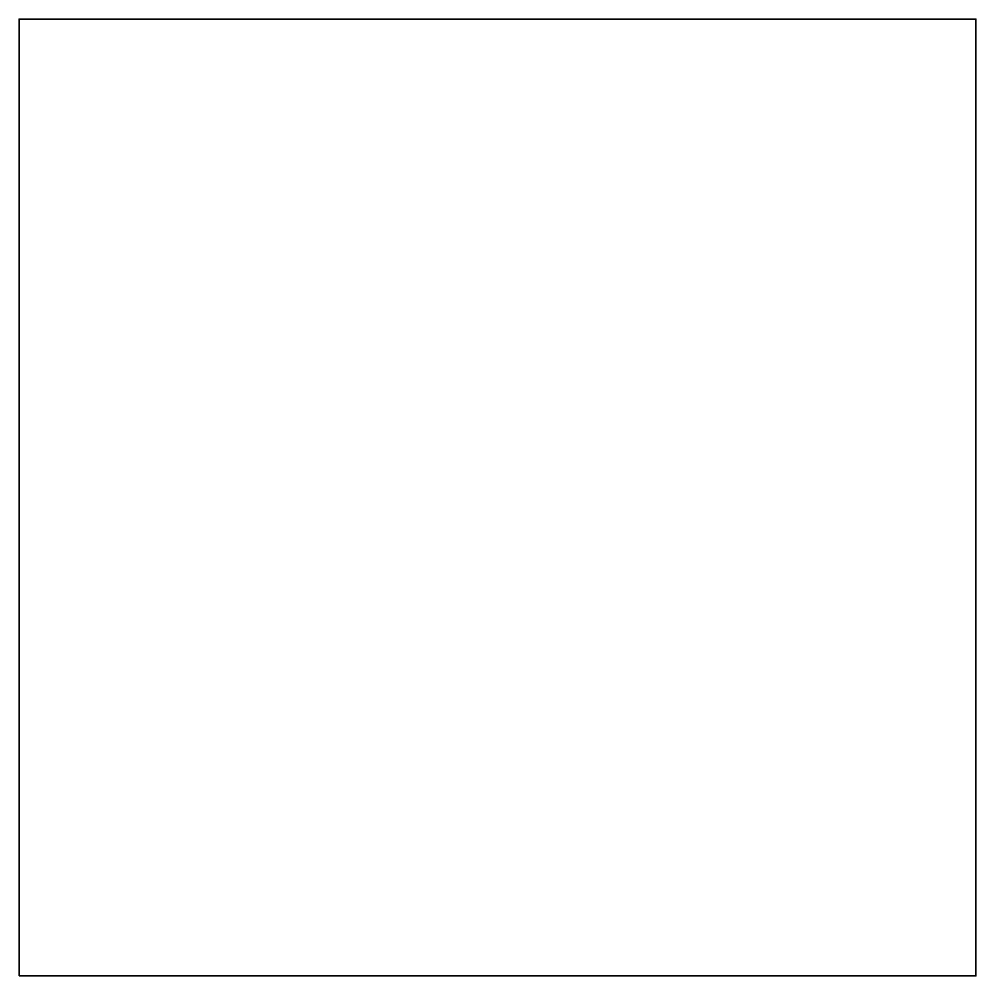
# Model space of a CAD drawing. Header units: metres. Extents: x 0 to 600, y 0 to 600.
import ezdxf

# ---------------------------------------------------------------- set-up
doc = ezdxf.new("R2010")
doc.units = ezdxf.units.M
doc.layers.add('CADRAGE', color=1, linetype='Continuous', lineweight=35)

msp = doc.modelspace()

# ---------------------------------------------------------------- linework, layer by layer
at = {"layer": 'CADRAGE'}
msp.add_lwpolyline([(0, 0), (600, 0), (600, 600), (0, 600)], close=True, dxfattribs=at)

doc.saveas('drawing.dxf')
